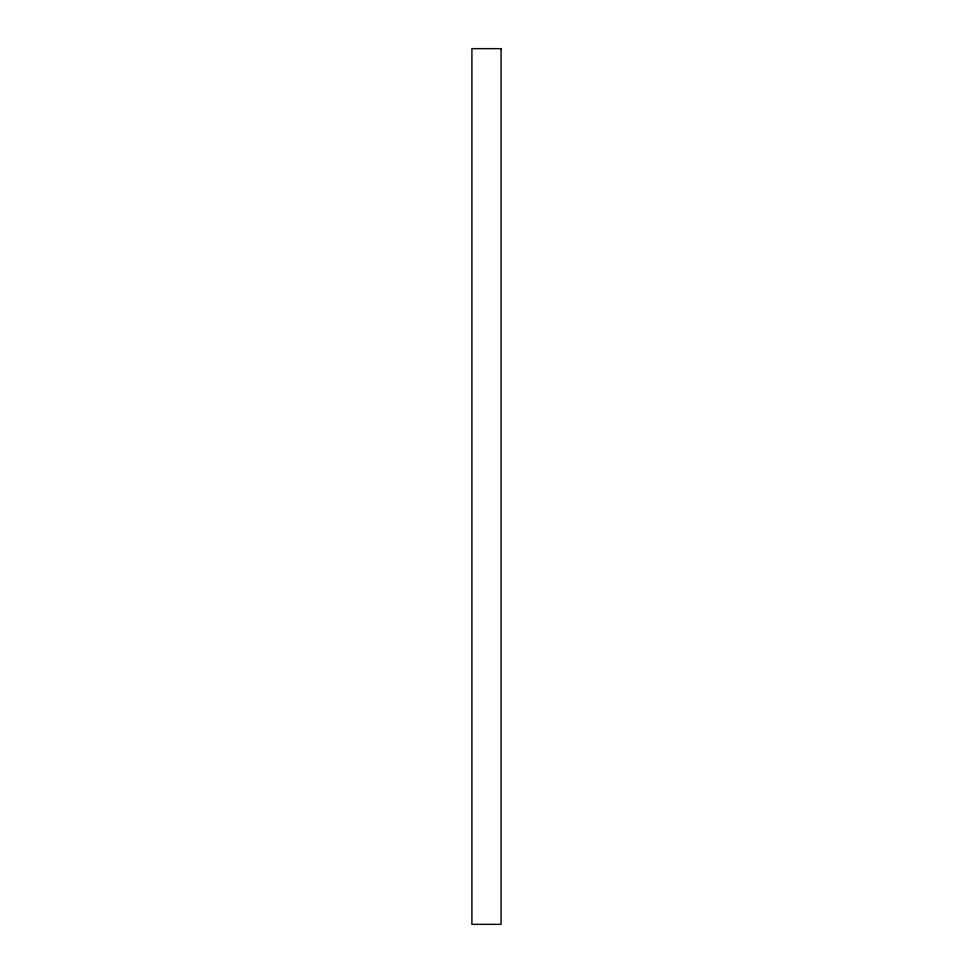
<?xml version="1.0" encoding="UTF-8"?>
<svg xmlns="http://www.w3.org/2000/svg" width="973" height="973" viewBox="0 0 973 973"><rect width="100%" height="100%" fill="white"/><g stroke="black" fill="none" stroke-linecap="round" stroke-linejoin="round"><path stroke-width="1.46" d="M501.095 48.65L471.905 48.65L471.905 924.35L501.095 924.35L501.095 48.65"/></g></svg>
